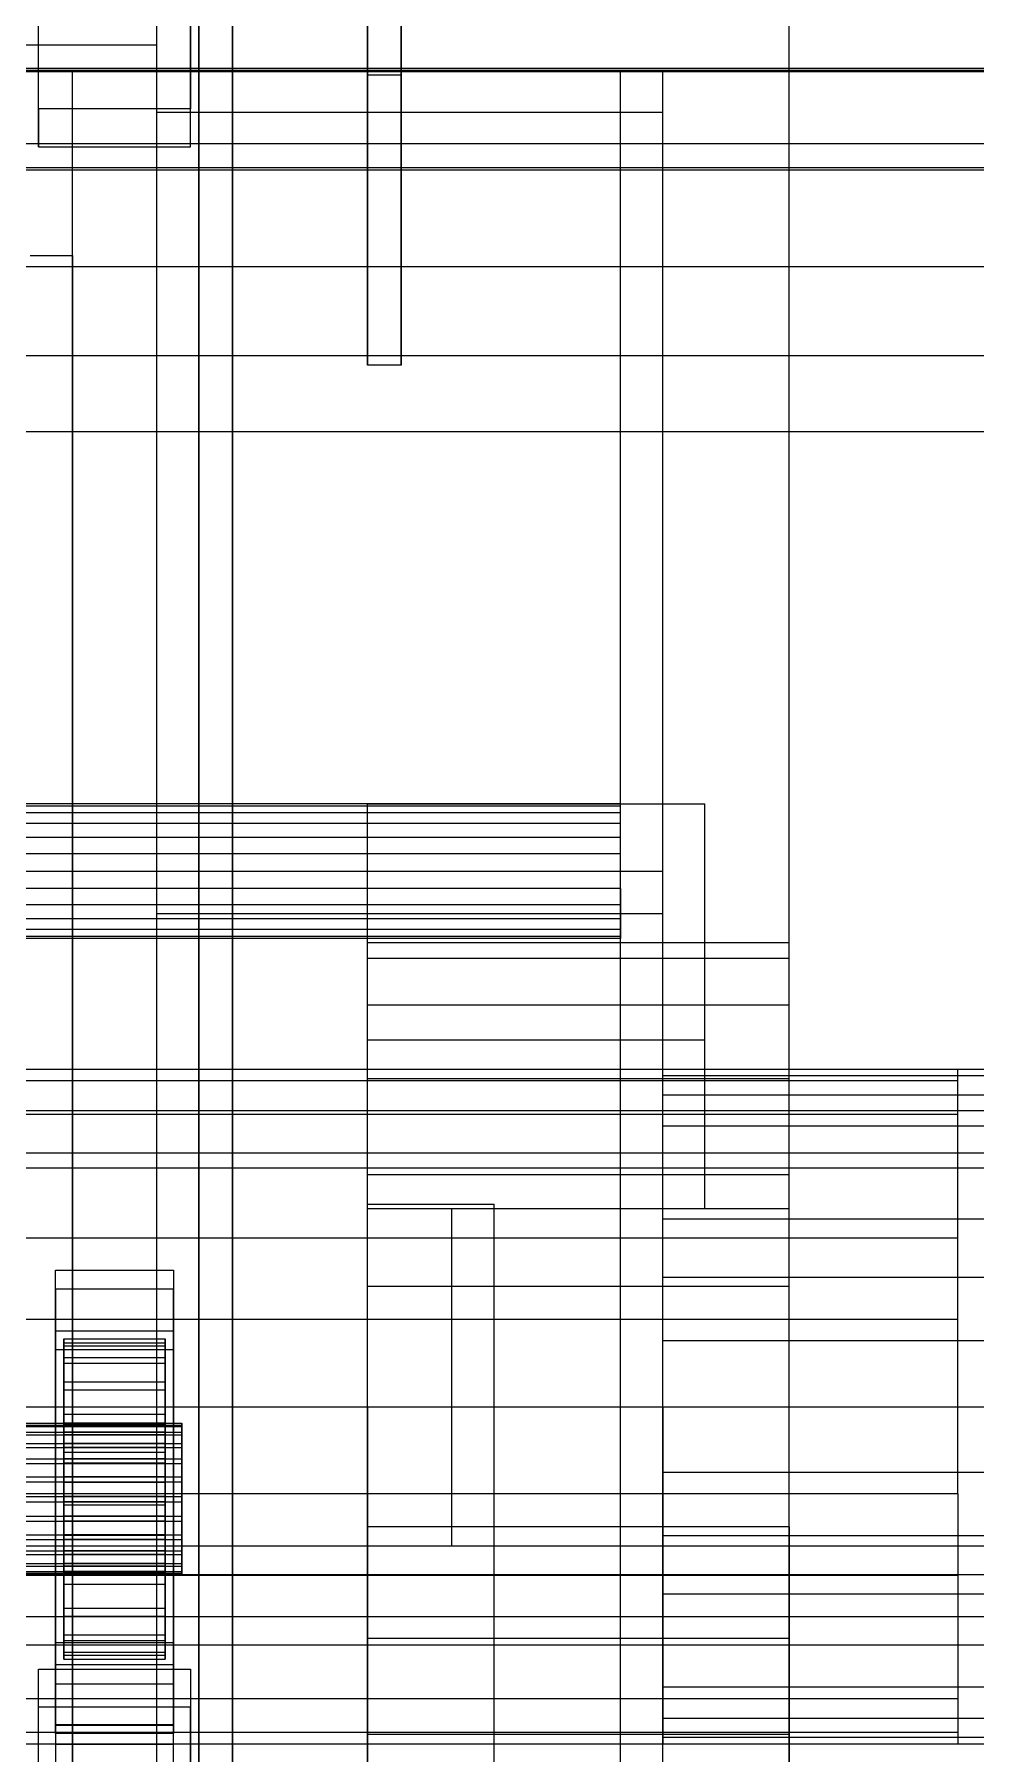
# Model space of a CAD drawing. Header units: millimetres. Extents: x -1970 to 59977, y -65068 to 6837.
# Drawn here: x 1250.5 to 1362.1, y -33274.6 to -33070.8 of the extents above; entities that cross this region are included whole.
import ezdxf

# ---------------------------------------------------------------- set-up
doc = ezdxf.new("R2010")
doc.units = ezdxf.units.MM
for name, color, linetype, lineweight in [('frontal_C03', 7, 'Continuous', 0), ('frontal_C03-dry', 7, 'Continuous', 0), ('frontal_secador', 7, 'Continuous', 0)]:
    doc.layers.add(name, color=color, linetype=linetype, lineweight=lineweight)

msp = doc.modelspace()

# ---------------------------------------------------------------- linework, layer by layer
at = {"layer": 'frontal_C03'}
for p, q in [((1270, -32314.944), (1270, -34875.113)), ((1274, -34875.113), (1274, -32314.944)), ((1270, -32318.841), (1270, -34879.011)), ((1270, -35001.792), (1270, -32441.623)), ((1274, -32441.623), (1274, -35001.792)), ((1251, -33079.62), (1251, -33044.539)), ((1269, -33044.539), (1269, -33079.62)), ((1251, -33084.111), (1251, -33049.031)), ((1269, -33084.111), (1269, -33049.031)), ((-1500, -33074.787), (1500, -33074.787)), ((-1500, -33075.187), (1500, -33075.187)), ((1269, -33079.62), (1251, -33079.62)), ((1251, -33079.62), (1251, -33084.111)), ((1269, -33084.111), (1269, -33079.62)), ((1500, -33083.77), (-1500, -33083.77)), ((1251, -33084.111), (1269, -33084.111)), ((1500, -33086.595), (-1500, -33086.595)), ((1500, -33086.88), (-1500, -33086.88)), ((-1500, -33098.289), (1500, -33098.289)), ((1500, -33108.893), (-1500, -33108.893)), ((-1500, -33117.876), (1500, -33117.876)), ((1530, -33198.434), (-1530, -33198.434)), ((1530, -33203.434), (-1530, -33203.434)), ((1253, -33219.574), (1253, -33217.329)), ((1253, -33217.329), (1267, -33217.329)), ((1253, -33264.103), (1253, -33217.329)), ((1267, -33217.329), (1267, -33219.574)), ((1267, -33217.329), (1267, -33264.103)), ((1267, -33219.574), (1253, -33219.574)), ((1253, -33219.574), (1253, -33266.348)), ((1267, -33266.348), (1267, -33219.574)), ((1253, -33226.761), (1253, -33224.515)), ((1253, -33224.515), (1267, -33224.515)), ((1253, -33271.289), (1253, -33224.515)), ((1254, -33235.463), (1254, -33225.469)), ((1254, -33225.469), (1254, -33226.29)), ((1254, -33225.469), (1266, -33225.469)), ((1254, -33225.943), (1254, -33225.469)), ((1254, -33235.687), (1254, -33225.943)), ((1254, -33225.943), (1266, -33225.943)), ((1254, -33227.678), (1254, -33225.943)), ((1266, -33226.29), (1266, -33225.469)), ((1266, -33225.469), (1266, -33235.463)), ((1266, -33225.469), (1266, -33225.943)), ((1266, -33225.943), (1266, -33235.687)), ((1266, -33225.943), (1266, -33227.678)), ((1267, -33224.515), (1267, -33226.761)), ((1267, -33224.515), (1267, -33271.289)), ((1267, -33226.761), (1253, -33226.761)), ((1253, -33226.761), (1253, -33273.535)), ((1254, -33235.852), (1254, -33226.29)), ((1254, -33226.29), (1254, -33228.348)), ((1254, -33226.29), (1266, -33226.29)), ((1254, -33236.509), (1254, -33227.678)), ((1254, -33227.678), (1266, -33227.678)), ((1254, -33230.557), (1254, -33227.678)), ((1266, -33228.348), (1266, -33226.29)), ((1266, -33226.29), (1266, -33235.852)), ((1266, -33227.678), (1266, -33236.509)), ((1266, -33227.678), (1266, -33230.557)), ((1267, -33273.535), (1267, -33226.761)), ((1254, -33236.827), (1254, -33228.348)), ((1254, -33228.348), (1254, -33231.505)), ((1254, -33228.348), (1266, -33228.348)), ((1266, -33231.505), (1266, -33228.348)), ((1266, -33228.348), (1266, -33236.827)), ((1254, -33237.873), (1254, -33230.557)), ((1254, -33230.557), (1266, -33230.557)), ((1254, -33234.383), (1254, -33230.557)), ((1254, -33238.322), (1254, -33231.505)), ((1254, -33231.505), (1254, -33235.544)), ((1254, -33231.505), (1266, -33231.505)), ((1266, -33230.557), (1266, -33237.873)), ((1266, -33230.557), (1266, -33234.383)), ((1266, -33235.544), (1266, -33231.505)), ((1266, -33231.505), (1266, -33238.322)), ((-1268, -33235.463), (1268, -33235.463)), ((-1268, -33235.687), (1268, -33235.687)), ((-1268, -33235.852), (1268, -33235.852)), ((1254, -33239.685), (1254, -33234.383)), ((1254, -33234.383), (1266, -33234.383)), ((1254, -33238.895), (1254, -33234.383)), ((1254, -33235.852), (1254, -33235.463)), ((1266, -33235.463), (1254, -33235.463)), ((1254, -33235.463), (1254, -33235.687)), ((1254, -33240.235), (1254, -33235.544)), ((1254, -33235.544), (1254, -33240.19)), ((1254, -33235.544), (1266, -33235.544)), ((1266, -33235.687), (1254, -33235.687)), ((1254, -33235.687), (1254, -33236.509)), ((1254, -33236.827), (1254, -33235.852)), ((1266, -33235.852), (1254, -33235.852)), ((1266, -33234.383), (1266, -33239.685)), ((1266, -33234.383), (1266, -33238.895)), ((1266, -33235.463), (1266, -33235.852)), ((1266, -33235.687), (1266, -33235.463)), ((1266, -33240.19), (1266, -33235.544)), ((1266, -33235.544), (1266, -33240.235)), ((1266, -33236.509), (1266, -33235.687)), ((1266, -33235.852), (1266, -33236.827)), ((1268, -33235.852), (1268, -33235.463)), ((1268, -33235.463), (1268, -33235.687)), ((1268, -33235.687), (1268, -33236.509)), ((1268, -33236.827), (1268, -33235.852)), ((-1268, -33236.509), (1268, -33236.509)), ((-1268, -33236.827), (1268, -33236.827)), ((-1268, -33237.873), (1268, -33237.873)), ((1266, -33236.509), (1254, -33236.509)), ((1254, -33236.509), (1254, -33237.873)), ((1254, -33238.322), (1254, -33236.827)), ((1266, -33236.827), (1254, -33236.827)), ((1266, -33237.873), (1254, -33237.873)), ((1254, -33237.873), (1254, -33239.685)), ((1266, -33237.873), (1266, -33236.509)), ((1266, -33236.827), (1266, -33238.322)), ((1266, -33239.685), (1266, -33237.873)), ((1268, -33236.509), (1268, -33237.873)), ((1268, -33238.322), (1268, -33236.827)), ((1268, -33237.873), (1268, -33239.685)), ((-1268, -33238.322), (1268, -33238.322)), ((-1268, -33239.685), (1268, -33239.685)), ((-1268, -33240.235), (1268, -33240.235)), ((1254, -33240.235), (1254, -33238.322)), ((1266, -33238.322), (1254, -33238.322)), ((1254, -33241.823), (1254, -33238.895)), ((1254, -33238.895), (1266, -33238.895)), ((1254, -33243.787), (1254, -33238.895)), ((1266, -33239.685), (1254, -33239.685)), ((1254, -33239.685), (1254, -33241.823)), ((1254, -33240.19), (1254, -33242.436)), ((1266, -33240.19), (1254, -33240.19)), ((1254, -33240.19), (1254, -33245.128)), ((1254, -33242.436), (1254, -33240.235)), ((1266, -33240.235), (1254, -33240.235)), ((1266, -33238.322), (1266, -33240.235)), ((1266, -33238.895), (1266, -33241.823)), ((1266, -33238.895), (1266, -33243.787)), ((1266, -33241.823), (1266, -33239.685)), ((1266, -33242.436), (1266, -33240.19)), ((1266, -33245.128), (1266, -33240.19)), ((1266, -33240.235), (1266, -33242.436)), ((1268, -33240.235), (1268, -33238.322)), ((1268, -33239.685), (1268, -33241.823)), ((1268, -33242.436), (1268, -33240.235)), ((-1268, -33241.823), (1268, -33241.823)), ((1266, -33241.823), (1254, -33241.823)), ((1254, -33241.823), (1254, -33244.14)), ((1266, -33244.14), (1266, -33241.823)), ((1268, -33241.823), (1268, -33244.14)), ((1268, -33242.436), (-1268, -33242.436)), ((-1268, -33244.14), (1268, -33244.14)), ((1254, -33242.436), (1266, -33242.436)), ((1254, -33244.775), (1254, -33242.436)), ((1254, -33244.14), (1254, -33243.787)), ((1254, -33243.787), (1266, -33243.787)), ((1254, -33248.724), (1254, -33243.787)), ((1266, -33244.14), (1254, -33244.14)), ((1254, -33244.14), (1254, -33246.478)), ((1266, -33242.436), (1266, -33244.775)), ((1266, -33243.787), (1266, -33244.14)), ((1266, -33243.787), (1266, -33248.724)), ((1266, -33246.478), (1266, -33244.14)), ((1268, -33244.775), (1268, -33242.436)), ((1268, -33244.14), (1268, -33246.478)), ((-1268, -33244.775), (1268, -33244.775)), ((1254, -33247.092), (1254, -33244.775)), ((1254, -33244.775), (1254, -33245.128)), ((1266, -33244.775), (1254, -33244.775)), ((1254, -33245.128), (1254, -33250.019)), ((1254, -33245.128), (1266, -33245.128)), ((1266, -33245.128), (1266, -33244.775)), ((1266, -33244.775), (1266, -33247.092)), ((1266, -33250.019), (1266, -33245.128)), ((1268, -33247.092), (1268, -33244.775)), ((-1268, -33246.478), (1268, -33246.478)), ((-1268, -33247.092), (1268, -33247.092)), ((1254, -33246.478), (1254, -33248.724)), ((1266, -33246.478), (1254, -33246.478)), ((1254, -33246.478), (1254, -33248.679)), ((1254, -33249.23), (1254, -33247.092)), ((1254, -33247.092), (1254, -33250.019)), ((1266, -33247.092), (1254, -33247.092)), ((1266, -33248.724), (1266, -33246.478)), ((1266, -33248.679), (1266, -33246.478)), ((1266, -33250.019), (1266, -33247.092)), ((1266, -33247.092), (1266, -33249.23)), ((1268, -33246.478), (1268, -33248.679)), ((1268, -33249.23), (1268, -33247.092)), ((-1268, -33248.679), (1268, -33248.679)), ((-1268, -33249.23), (1268, -33249.23)), ((1254, -33248.679), (1254, -33253.371)), ((1266, -33248.679), (1254, -33248.679)), ((1254, -33248.679), (1254, -33250.593)), ((1254, -33248.724), (1266, -33248.724)), ((1254, -33253.371), (1254, -33248.724)), ((1254, -33251.042), (1254, -33249.23)), ((1254, -33249.23), (1254, -33254.532)), ((1266, -33249.23), (1254, -33249.23)), ((1254, -33250.019), (1254, -33254.532)), ((1254, -33250.019), (1266, -33250.019)), ((1266, -33253.371), (1266, -33248.679)), ((1266, -33250.593), (1266, -33248.679)), ((1266, -33248.724), (1266, -33253.371)), ((1266, -33254.532), (1266, -33249.23)), ((1266, -33249.23), (1266, -33251.042)), ((1266, -33254.532), (1266, -33250.019)), ((1268, -33248.679), (1268, -33250.593)), ((1268, -33251.042), (1268, -33249.23)), ((-1268, -33250.593), (1268, -33250.593)), ((-1268, -33251.042), (1268, -33251.042)), ((-1268, -33252.088), (1268, -33252.088)), ((-1268, -33252.405), (1268, -33252.405)), ((1254, -33250.593), (1254, -33257.41)), ((1266, -33250.593), (1254, -33250.593)), ((1254, -33250.593), (1254, -33252.088)), ((1254, -33252.405), (1254, -33251.042)), ((1254, -33251.042), (1254, -33258.358)), ((1266, -33251.042), (1254, -33251.042)), ((1254, -33252.088), (1254, -33260.566)), ((1266, -33252.088), (1254, -33252.088)), ((1254, -33252.088), (1254, -33253.063)), ((1254, -33253.227), (1254, -33252.405)), ((1254, -33252.405), (1254, -33261.237)), ((1266, -33252.405), (1254, -33252.405)), ((1266, -33257.41), (1266, -33250.593)), ((1266, -33252.088), (1266, -33250.593)), ((1266, -33258.358), (1266, -33251.042)), ((1266, -33251.042), (1266, -33252.405)), ((1266, -33260.566), (1266, -33252.088)), ((1266, -33253.063), (1266, -33252.088)), ((1266, -33261.237), (1266, -33252.405)), ((1266, -33252.405), (1266, -33253.227)), ((1268, -33250.593), (1268, -33252.088)), ((1268, -33252.405), (1268, -33251.042)), ((1268, -33252.088), (1268, -33253.063)), ((1268, -33253.227), (1268, -33252.405)), ((1530, -33253.434), (-1530, -33253.434)), ((-1268, -33253.063), (1268, -33253.063)), ((-1268, -33253.227), (1268, -33253.227)), ((-1268, -33253.452), (1268, -33253.452)), ((1254, -33253.063), (1254, -33262.625)), ((1266, -33253.063), (1254, -33253.063)), ((1254, -33253.063), (1254, -33253.452)), ((1254, -33253.452), (1254, -33253.227)), ((1254, -33253.227), (1254, -33262.972)), ((1266, -33253.227), (1254, -33253.227)), ((1254, -33253.371), (1266, -33253.371)), ((1254, -33257.41), (1254, -33253.371)), ((1254, -33253.452), (1254, -33263.445)), ((1266, -33253.452), (1254, -33253.452)), ((1266, -33262.625), (1266, -33253.063)), ((1266, -33253.452), (1266, -33253.063)), ((1266, -33262.972), (1266, -33253.227)), ((1266, -33253.227), (1266, -33253.452)), ((1266, -33253.371), (1266, -33257.41)), ((1266, -33263.445), (1266, -33253.452)), ((1268, -33253.063), (1268, -33253.452)), ((1268, -33253.452), (1268, -33253.227)), ((1254, -33254.532), (1254, -33258.358)), ((1254, -33254.532), (1266, -33254.532)), ((1266, -33258.358), (1266, -33254.532)), ((1530, -33258.434), (-1530, -33258.434)), ((1254, -33257.41), (1266, -33257.41)), ((1254, -33260.566), (1254, -33257.41)), ((1254, -33258.358), (1254, -33261.237)), ((1254, -33258.358), (1266, -33258.358)), ((1266, -33257.41), (1266, -33260.566)), ((1266, -33261.237), (1266, -33258.358)), ((1254, -33260.566), (1266, -33260.566)), ((1254, -33262.625), (1254, -33260.566)), ((1266, -33260.566), (1266, -33262.625)), ((1253, -33272.26), (1253, -33261.48)), ((1253, -33261.48), (1267, -33261.48)), ((1253, -33271.225), (1253, -33261.48)), ((1254, -33261.237), (1254, -33262.972)), ((1254, -33261.237), (1266, -33261.237)), ((1254, -33262.625), (1266, -33262.625)), ((1254, -33263.445), (1254, -33262.625)), ((1266, -33262.972), (1266, -33261.237)), ((1266, -33262.625), (1266, -33263.445)), ((1267, -33261.48), (1267, -33272.26)), ((1267, -33261.48), (1267, -33271.225)), ((1251, -33269.116), (1251, -33264.624)), ((1251, -33264.624), (1269, -33264.624)), ((1251, -33299.704), (1251, -33264.624)), ((1267, -33264.103), (1253, -33264.103)), ((1253, -33264.103), (1253, -33266.348)), ((1254, -33262.972), (1254, -33263.445)), ((1254, -33262.972), (1266, -33262.972)), ((1254, -33263.445), (1266, -33263.445)), ((1266, -33263.445), (1266, -33262.972)), ((1267, -33266.348), (1267, -33264.103)), ((1269, -33264.624), (1269, -33269.116)), ((1269, -33264.624), (1269, -33299.704)), ((1253, -33266.348), (1267, -33266.348)), ((1269, -33269.116), (1251, -33269.116)), ((1251, -33304.196), (1251, -33269.116)), ((1269, -33304.196), (1269, -33269.116)), ((1267, -33271.225), (1253, -33271.225)), ((1253, -33271.225), (1253, -33282.004)), ((1267, -33271.289), (1253, -33271.289)), ((1253, -33271.289), (1253, -33273.535)), ((1267, -33272.26), (1253, -33272.26)), ((1253, -33272.26), (1253, -33282.004)), ((1267, -33282.004), (1267, -33271.225)), ((1267, -33273.535), (1267, -33271.289)), ((1267, -33282.004), (1267, -33272.26)), ((1253, -33273.535), (1267, -33273.535))]:
    msp.add_line(p, q, dxfattribs=at)
at = {"layer": 'frontal_C03-dry'}
for p, q in [((1290, -33075.625), (1290, -32981.625)), ((1294, -32981.625), (1294, -33075.625)), ((1290, -33110), (1290, -33016)), ((1294, -33016), (1294, -33110)), ((1290, -33041.25), (1290, -33075.625)), ((1294, -33075.625), (1294, -33041.25)), ((1294, -33075.625), (1290, -33075.625)), ((1290, -33075.625), (1290, -33110)), ((1294, -33110), (1294, -33075.625)), ((1294, -33110), (1290, -33110))]:
    msp.add_line(p, q, dxfattribs=at)
at = {"layer": 'frontal_secador'}
for p, q in [((1340, -36000), (1340, -33000)), ((1265, -33072), (1265, -33018)), ((-1265, -33072), (1265, -33072)), ((1265, -33075), (1265, -33072)), ((-1400, -33075), (1400, -33075)), ((-1265, -33075), (1265, -33075)), ((1250, -33075), (1255, -33075)), ((1255, -33350), (1255, -33075)), ((1255, -33075), (1320, -33075)), ((1265, -33075), (1270, -33075)), ((1265, -35980), (1265, -33075)), ((1265, -33075), (1325, -33075)), ((1265, -33080), (1265, -33075)), ((1270, -35980), (1270, -33075)), ((1270, -33075), (1320, -33075)), ((1320, -33075), (1325, -33075)), ((1320, -35980), (1320, -33075)), ((1320, -33350), (1320, -33075)), ((1325, -33075), (1400, -33075)), ((1325, -36000), (1325, -33075)), ((1325, -34600), (1325, -33075)), ((1325, -35980), (1325, -33075)), ((1325, -33080), (1325, -33075)), ((1325, -33350), (1325, -33075)), ((1265, -33080), (1325, -33080)), ((1265, -33080), (1270, -33080)), ((1265, -33170), (1265, -33080)), ((1270, -33170), (1270, -33080)), ((1320, -33080), (1325, -33080)), ((1320, -33170), (1320, -33080)), ((1325, -33170), (1325, -33080)), ((1250, -33097), (1255, -33097)), ((1255, -33097), (1255, -33337)), ((1255, -33166), (1255, -33097)), ((1320, -33162), (-1320, -33162)), ((1320, -33162.273), (-1320, -33162.273)), ((1290, -33162), (1330, -33162)), ((1290, -33190), (1290, -33162)), ((1320, -33162.273), (1320, -33162)), ((1320, -33163.072), (1320, -33162.273)), ((1330, -33190), (1330, -33162)), ((1320, -33163.072), (-1320, -33163.072)), ((1320, -33164.343), (-1320, -33164.343)), ((1320, -33164.343), (1320, -33163.072)), ((1320, -33166), (1320, -33164.343)), ((1320, -33166), (-1320, -33166)), ((1255, -33166), (1250, -33166)), ((1255, -33406), (1255, -33166)), ((1320, -33167.929), (1320, -33166)), ((1320, -33167.929), (-1320, -33167.929)), ((1320, -33170), (1320, -33167.929)), ((-1320, -33170), (1320, -33170)), ((1265, -33170), (1325, -33170)), ((1265, -33175), (1265, -33170)), ((1265, -33170), (1270, -33170)), ((1320, -33170), (1325, -33170)), ((1320, -33172.071), (1320, -33170)), ((1325, -33175), (1325, -33170)), ((1320, -33172.071), (-1320, -33172.071)), ((1320, -33172.071), (1320, -33174)), ((1320, -33174), (-1320, -33174)), ((1265, -33175), (1325, -33175)), ((1320, -33174), (1320, -33175.657)), ((1320, -33175.657), (-1320, -33175.657)), ((1320, -33176.928), (-1320, -33176.928)), ((1320, -33175.657), (1320, -33176.928)), ((1320, -33176.928), (1320, -33177.727)), ((1320, -33177.727), (-1320, -33177.727)), ((1320, -33178), (-1320, -33178)), ((1290, -33180.374), (1290, -33178.5)), ((1340, -33178.5), (1290, -33178.5)), ((1320, -33177.727), (1320, -33178)), ((1340, -33180.374), (1340, -33178.5)), ((1290, -33185.869), (1290, -33180.374)), ((1340, -33180.374), (1290, -33180.374)), ((1340, -33185.869), (1340, -33180.374)), ((1290, -33194.609), (1290, -33185.869)), ((1340, -33185.869), (1290, -33185.869)), ((1340, -33194.609), (1340, -33185.869)), ((1290, -33190), (1330, -33190)), ((1290, -33210), (1290, -33190)), ((1330, -33210), (1330, -33190)), ((1360, -33193.5), (-1360, -33193.5)), ((1360, -33194.863), (-1360, -33194.863)), ((1290, -33206), (1290, -33194.609)), ((1340, -33194.609), (1290, -33194.609)), ((1325, -33194.269), (1325, -33193.5)), ((1480, -33193.5), (1325, -33193.5)), ((1430, -33193.5), (1325, -33193.5)), ((1325, -33196.545), (1325, -33194.269)), ((1480, -33194.269), (1325, -33194.269)), ((1430, -33194.269), (1325, -33194.269)), ((1340, -33206), (1340, -33194.609)), ((1360, -33194.863), (1360, -33193.5)), ((1360, -33198.859), (1360, -33194.863)), ((1325, -33200.241), (1325, -33196.545)), ((1480, -33196.545), (1325, -33196.545)), ((1430, -33196.545), (1325, -33196.545)), ((1360, -33198.859), (-1360, -33198.859)), ((1360, -33205.216), (1360, -33198.859)), ((1325, -33205.216), (1325, -33200.241)), ((1480, -33200.241), (1325, -33200.241)), ((1430, -33200.241), (1325, -33200.241)), ((1360, -33205.216), (-1360, -33205.216)), ((1325, -33211.277), (1325, -33205.216)), ((1480, -33205.216), (1325, -33205.216)), ((1430, -33205.216), (1325, -33205.216)), ((1360, -33213.5), (1360, -33205.216)), ((1290, -33219.265), (1290, -33206)), ((1340, -33206), (1290, -33206)), ((1340, -33219.265), (1340, -33206)), ((1290, -33209.5), (1305, -33209.5)), ((1290, -33295.5), (1290, -33209.5)), ((1305, -33295.5), (1305, -33209.5)), ((1290, -33210), (1330, -33210)), ((1300, -33210), (1340, -33210)), ((1300, -33250), (1300, -33210)), ((1325, -33218.193), (1325, -33211.277)), ((1480, -33211.277), (1325, -33211.277)), ((1430, -33211.277), (1325, -33211.277)), ((1340, -33250), (1340, -33210)), ((1360, -33213.5), (-1360, -33213.5)), ((1360, -33223.147), (1360, -33213.5)), ((1290, -33233.5), (1290, -33219.265)), ((1340, -33219.265), (1290, -33219.265)), ((1325, -33225.696), (1325, -33218.193)), ((1480, -33218.193), (1325, -33218.193)), ((1430, -33218.193), (1325, -33218.193)), ((1340, -33233.5), (1340, -33219.265)), ((1360, -33223.147), (-1360, -33223.147)), ((1360, -33233.5), (1360, -33223.147)), ((1325, -33233.5), (1325, -33225.696)), ((1480, -33225.696), (1325, -33225.696)), ((1430, -33225.696), (1325, -33225.696)), ((-1360, -33233.5), (1360, -33233.5)), ((1290, -33233.5), (1290, -33247.735)), ((1290, -33233.5), (1340, -33233.5)), ((1325, -33233.5), (1325, -33241.304)), ((1325, -33233.5), (1480, -33233.5)), ((1325, -33233.5), (1430, -33233.5)), ((1340, -33247.735), (1340, -33233.5)), ((1360, -33243.853), (1360, -33233.5)), ((1325, -33241.304), (1325, -33248.807)), ((1480, -33241.304), (1325, -33241.304)), ((1430, -33241.304), (1325, -33241.304)), ((1360, -33243.853), (-1360, -33243.853)), ((1360, -33243.853), (1360, -33253.5)), ((1290, -33247.735), (1290, -33261)), ((1340, -33247.735), (1290, -33247.735)), ((1340, -33247.735), (1340, -33261)), ((-1400, -33250), (1400, -33250)), ((1250, -33250), (1400, -33250)), ((1300, -33250), (1340, -33250)), ((1325, -33248.807), (1325, -33255.723)), ((1480, -33248.807), (1325, -33248.807)), ((1430, -33248.807), (1325, -33248.807)), ((1360, -33253.5), (-1360, -33253.5)), ((1360, -33253.5), (1360, -33261.784)), ((1325, -33255.723), (1325, -33261.784)), ((1480, -33255.723), (1325, -33255.723)), ((1430, -33255.723), (1325, -33255.723)), ((1360, -33261.784), (-1360, -33261.784)), ((1290, -33261), (1290, -33272.391)), ((1340, -33261), (1290, -33261)), ((1325, -33261.784), (1325, -33266.759)), ((1480, -33261.784), (1325, -33261.784)), ((1430, -33261.784), (1325, -33261.784)), ((1340, -33261), (1340, -33272.391)), ((1360, -33261.784), (1360, -33268.141)), ((1360, -33268.141), (-1360, -33268.141)), ((1325, -33266.759), (1325, -33270.455)), ((1480, -33266.759), (1325, -33266.759)), ((1430, -33266.759), (1325, -33266.759)), ((1360, -33268.141), (1360, -33272.137)), ((1325, -33270.455), (1325, -33272.731)), ((1480, -33270.455), (1325, -33270.455)), ((1430, -33270.455), (1325, -33270.455)), ((1360, -33272.137), (-1360, -33272.137)), ((1290, -33272.391), (1290, -33281.131)), ((1340, -33272.391), (1290, -33272.391)), ((1325, -33272.731), (1325, -33273.5)), ((1480, -33272.731), (1325, -33272.731)), ((1430, -33272.731), (1325, -33272.731)), ((1340, -33272.391), (1340, -33281.131)), ((1360, -33272.137), (1360, -33273.5)), ((1360, -33273.5), (-1360, -33273.5)), ((1480, -33273.5), (1325, -33273.5)), ((1430, -33273.5), (1325, -33273.5))]:
    msp.add_line(p, q, dxfattribs=at)

doc.saveas('drawing.dxf')
